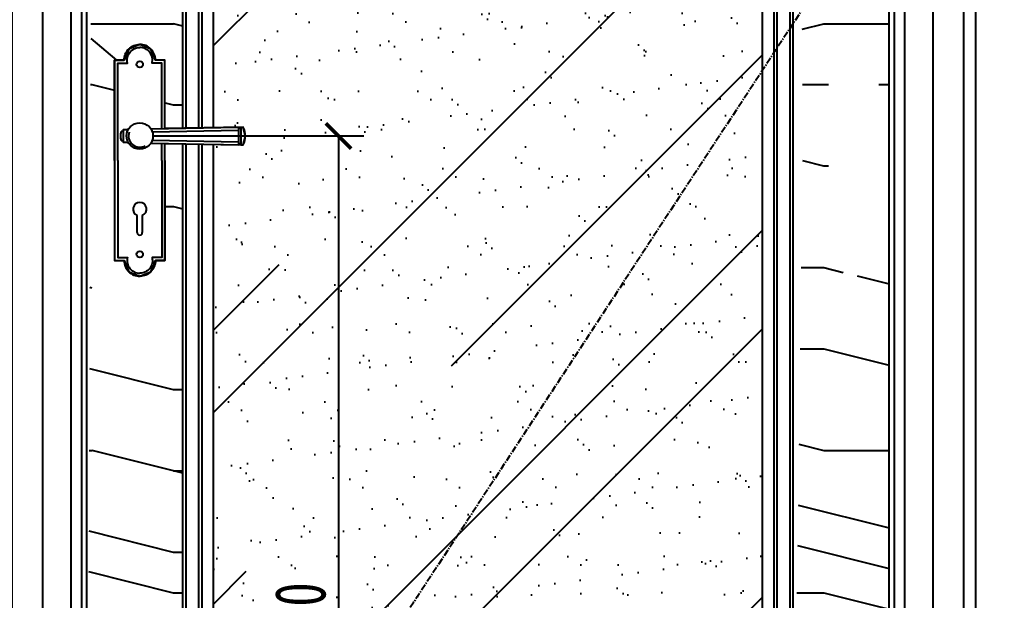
# Model space of a CAD drawing. Header units: millimetres. Extents: x 51249 to 2766742, y -599687 to -1280.
# Drawn here: x 65831 to 66796, y -121521 to -120949 of the extents above; entities that cross this region are included whole.
import ezdxf

# ---------------------------------------------------------------- set-up
doc = ezdxf.new("R2010")
doc.units = ezdxf.units.MM
doc.header["$LTSCALE"] = 10
doc.header["$PDMODE"] = 3
doc.linetypes.add('CENTER', pattern=[50.800000000000004, 31.75, -6.35, 6.35, -6.35])
for name, color, linetype in [('D-造型粗线', 4, 'Continuous'), ('E-立面填充', 250, 'Continuous'), ('E-立面造型线', 3, 'Continuous'), ('W-尺寸', 5, 'Continuous')]:
    doc.layers.add(name, color=color, linetype=linetype)
doc.styles.add('DIM', font='SimSun.ttf', dxfattribs={"width": 0.7})
doc.dimstyles.new('25', dxfattribs={"dimscale": 25, "dimtxt": 2, "dimasz": 1, "dimexe": 1, "dimexo": 1, "dimgap": 0.5, "dimtad": 1, "dimdec": 0, "dimzin": 0, "dimdsep": 46, "dimtxsty": 'DIM', "dimblk": 'ARCHTICK', "dimcen": 0, "dimclrd": 5, "dimclre": 5, "dimclrt": 35, "dimadec": 0, "dimazin": 0, "dimtfac": 0.5, "dimtdec": 0, "dimtix": 1, "dimtmove": 2, "dimatfit": 2, "dimldrblk": 'A', "dimfxl": 0, "dimtolj": 1, "dimtzin": 0, "dimlwd": -1, "dimlwe": -1, "dimarcsym": 0})

# ---------------------------------------------------------------- blocks, each defined once
blk = doc.blocks.new('SDSGGH')
at = {"color": 146}
blk.add_wipeout([(2772282.038238553, -599409.1306991993), (2772277.546201035, -599398.172163564), (2772266.6098192236, -599393.6264560056), (2772255.673440285, -599398.1721704756), (2772251.181409693, -599409.1307089499), (2772241.859824122, -599409.1307089499), (2772241.859886418, -599606.2741545711), (2772251.1813591295, -599606.3027446514), (2772255.673509507, -599617.2329587978), (2772266.6098913187, -599621.7786663561), (2772277.546270257, -599617.2329518861), (2772282.038300849, -599606.2744134119), (2772291.3598864204, -599606.2744104663), (2772291.3598499894, -599490.9841642095), (2772368.1968763988, -599492.5272611829), (2772370.543667995, -599483.7285645884), (2772368.222671139, -599474.92302848), (2772291.3598453873, -599476.4209425106), (2772291.3598241243, -599409.1309677906)], dxfattribs=at).dxf.layer = 'E-立面造型线'
at = {"layer": 'E-立面造型线', "color": 146}
for p, q in [((2772277.529394615, -599476.6904723652), (2772363.716760314, -599475.0108403316)), ((2772365.933237229, -599474.967645304), (2772368.22267114, -599474.9230284799)), ((2772277.529399047, -599490.7146430953), (2772363.716765807, -599492.3942206595))]:
    blk.add_line(p, q, dxfattribs=at)
at = {"layer": 'E-立面造型线', "color": 251}
for p, q in [((2772278.932743017, -599479.6341283901), (2772363.716761217, -599477.8689833328)), ((2772363.716760314, -599475.0108403316), (2772363.716765807, -599492.3942206595)), ((2772365.933237229, -599474.967645304), (2772365.933242749, -599492.4374142862)), ((2772278.932745588, -599487.7709861835), (2772363.716764904, -599489.5360776583)), ((2772279.586977365, -599483.7025570801), (2772363.71676306, -599483.7025304956)), ((2772365.933242749, -599492.4374142862), (2772368.222676688, -599492.4820296634))]:
    blk.add_line(p, q, dxfattribs=at)
at = {"layer": 'E-立面造型线', "color": 146}
blk.add_lwpolyline([(2772282.038238553, -599409.1306991993), (2772277.546201035, -599398.172163564), (2772266.609819224, -599393.6264560056), (2772255.673440285, -599398.1721704756), (2772251.181409693, -599409.1307089499), (2772241.859824122, -599409.1307089499), (2772241.859886419, -599606.2741545711), (2772251.18135913, -599606.3027446514), (2772255.673509507, -599617.2329587977), (2772266.609891319, -599621.7786663561), (2772277.546270257, -599617.2329518861), (2772282.038300849, -599606.2744134119), (2772291.359886421, -599606.2744104663), (2772291.35984999, -599490.9841642095), (2772368.196876399, -599492.5272611829), (2772370.543667995, -599483.7285645884), (2772368.22267114, -599474.92302848), (2772291.359845388, -599476.4209425106), (2772291.359824125, -599409.1309677906)], close=True, dxfattribs=at)
for points in [[(2772241.859824122, -599409.1309834323, 2.912990393517348e-05), (2772251.181409694, -599409.1307089498, -0.4156503618495198), (2772266.609819224, -599393.6264560055, -0.4156503618495198)], [(2772241.859886419, -599606.2741545711, -2.912990393517348e-05), (2772251.18147199, -599606.2744231625, 0.4156503618495198), (2772266.609891319, -599621.7786663561, 0.4156503618495198)], [(2772291.359886421, -599606.2741389293, 2.912990393517348e-05), (2772282.038300849, -599606.2744134119, -0.4156503618495198), (2772266.609891319, -599621.7786663561, -0.4156503618495198)]]:
    blk.add_lwpolyline(points, format="xyb", dxfattribs=at)
at = {"layer": 'E-立面造型线', "color": 251}
for points in [[(2772291.359824125, -599409.1309677905, -2.912990393517348e-05), (2772282.038238553, -599409.1306991992, 0.4156503618495198), (2772266.609819224, -599393.6264560055, 0.4156503618495198)], [(2772244.85985527, -599507.7025680537), (2772244.85982507, -599412.1310136241, 3.033592212053603e-05), (2772254.567701158, -599412.1303403096, -0.4894936660283835), (2772266.609820302, -599396.6264560055, -0.4894936660283835)], [(2772288.359845406, -599476.4794069505), (2772288.359825073, -599412.1309998784, -3.033592212053603e-05), (2772278.651948985, -599412.130332699, 0.4894936660283835), (2772266.609820043, -599396.6264560055)], [(2772244.85985527, -599507.7025680537), (2772244.85988547, -599603.2741224832, -3.033592212053603e-05), (2772254.567761558, -599603.2747896626, 0.4894936660283835), (2772266.609890501, -599618.7786663561, 0.4894936660283835)], [(2772288.359855273, -599507.7025543079), (2772288.359885473, -599603.2741087375, 3.033592212053603e-05), (2772278.652009386, -599603.274782052, -0.4894936660283835), (2772266.609890242, -599618.7786663561, -0.4894936660283835)]]:
    blk.add_lwpolyline(points, format="xyb", dxfattribs=at)
at = {"layer": 'E-立面造型线', "color": 146}
for points in [[(2772241.85985527, -599507.7025690017), (2772241.859824122, -599409.1309834323)], [(2772241.85985527, -599507.7025690017), (2772241.859886419, -599606.2741545711)], [(2772291.359855273, -599507.7025533599), (2772291.359886421, -599606.2741389293)]]:
    blk.add_lwpolyline(points, dxfattribs=at)
at = {"layer": 'E-立面造型线', "color": 251}
for points in [[(2772291.359845388, -599476.4209425105), (2772291.359824125, -599409.1309677905)], [(2772250.128222684, -599479.2090159672), (2772248.311563398, -599479.2090165413)], [(2772255.151846139, -599477.609934885), (2772250.128222179, -599477.6099364725), (2772250.128226029, -599489.7951963053), (2772255.15184999, -599489.7951947178)], [(2772248.311566238, -599488.1961173847), (2772250.128225524, -599488.1961168107)], [(2772288.359855273, -599507.7025543079), (2772288.359849971, -599490.9257016653)], [(2772291.359855273, -599507.7025533599), (2772291.35984999, -599490.9841642093)], [(2772264.142974868, -599578.8377990089), (2772264.142969487, -599561.8100113457)], [(2772269.076775251, -599561.8100097865), (2772269.076780632, -599578.8377974499)]]:
    blk.add_lwpolyline(points, dxfattribs=at)
for centre, radius in [((2772266.609824742, -599413.2198387167), 3.146400701138304), ((2772266.609847688, -599483.7025611808), 12.9771296773016), ((2772266.609883805, -599600.1301366403), 3.146400701138304)]:
    blk.add_circle(centre, radius, dxfattribs=at)
for centre, radius, start, end in [((2772261.07554913, -599483.7025629296), 13.53186206346021, 160.6054416245788, 199.394594575359), ((2772266.609847688, -599483.7025611808), 11.05533328546073, 160.3294807357844, 299.3734923254639), ((2772364.824192748, -599474.9478831574), 1.10922053815907, 183.2537442236943, 358.9791502517355), ((2772364.824198281, -599492.4571771338), 1.10922053815907, 1.02088595926493, 176.7462919866085), ((2772266.609870439, -599555.7025611808), 6.586846576593984, 291.994639932372, 248.0053962698908), ((2772266.609877794, -599578.975281808), 2.470730977701342, 176.8101525720926, 3.18988364187918)]:
    blk.add_arc(centre, radius, start, end, dxfattribs=at)
at = {"layer": 'E-立面造型线', "color": 146}
blk.add_arc((2772352.778442476, -599483.702533952), 17.76524458982352, 330.2153735498704, 29.61672038447533, dxfattribs=at)
blk = doc.blocks.new('_ArchTick')
at = {"color": 0, "linetype": 'ByBlock', "const_width": 0.15}
blk.add_lwpolyline([(-0.5, -0.5), (0.5, 0.5)], dxfattribs=at)
blk = doc.blocks.new('*D338')
at = {"layer": 'Defpoints', "color": 0, "ltscale": 0.15}
for p in [(65679.07453026621, -119743.8721549762), (65991.45528136598, -119743.8721549762), (65948.95546824689, -121063.8721549796, -2.241317275286821e-08)]:
    blk.add_point(p, dxfattribs=at)
at = {"layer": 'W-尺寸', "color": 5, "ltscale": 0.15}
for p, q in [((65779.07453026621, -119743.8721549762), (65654.07453026621, -119743.8721549762)), ((65679.07453026621, -121063.8721549796), (65679.07453026621, -119743.8721549762)), ((65779.07453026621, -121063.8721549796), (65654.07453026621, -121063.8721549796))]:
    blk.add_line(p, q, dxfattribs=at)
at = {"layer": 'W-尺寸', "color": 5, "ltscale": 0.15, "xscale": 25, "yscale": 25, "zscale": 25}
for p, rotation in [((65679.07453026621, -119743.8721549762), 90), ((65679.07453026621, -121063.8721549796), 270)]:
    blk.add_blockref('_ArchTick', p, dxfattribs=dict(at, rotation=rotation))
at = {"layer": 'W-尺寸', "color": 35, "ltscale": 0.15, "insert": (65641.57453026623, -120403.8721549779), "char_height": 50, "attachment_point": 5, "rotation": 90, "style": 'DIM'}
blk.add_mtext('\\A1;1320', dxfattribs=at)
blk = doc.blocks.new('A')
for p, q in [((-1.435067392276324, 1.147654099946521), (-1.089590771724033, 1.437450103912852)), ((-1.089590771724033, 1.437450103912852), (0, 0)), ((-1.435067392276324, 1.147654099946521), (-0.3688396396728422, 0)), ((-0.3688396396728422, 3.637978807091713e-12), (-2.127066897330224, 0)), ((-1.435067392276324, -1.147654099946521), (-0.3688396396728422, 0)), ((-1.089590771724033, -1.437450103912852), (0, 0)), ((-1.435067392276324, -1.147654099946521), (-1.089590771724033, -1.437450103912852))]:
    blk.add_line(p, q)
for points in [[(-1.435067392276324, 1.147654099946521), (-1.089590771724033, 1.437450103912852), (-0.3688396396728422, 0), (0, 0)], [(-1.435067392276324, -1.147654099946521), (-1.089590771724033, -1.437450103912852), (-0.3688396396728422, 0), (0, 0)]]:
    blk.add_solid(points)
blk = doc.blocks.new('*D341')
at = {"layer": 'Defpoints', "color": 0, "ltscale": 0.15}
for p in [(65587.33852132097, -119563.8721549762), (65811.45528136598, -119563.8721549762), (66023.70132428868, -122013.8721549794)]:
    blk.add_point(p, dxfattribs=at)
at = {"layer": 'W-尺寸', "color": 5, "ltscale": 0.15}
for p, q in [((65687.33852132097, -119563.8721549762), (65562.33852132097, -119563.8721549762)), ((65587.33852132097, -122013.8721549794), (65587.33852132097, -119563.8721549762)), ((65687.33852132097, -122013.8721549794), (65562.33852132097, -122013.8721549794))]:
    blk.add_line(p, q, dxfattribs=at)
at = {"layer": 'W-尺寸', "color": 5, "ltscale": 0.15, "xscale": 25, "yscale": 25, "zscale": 25}
for p, rotation in [((65587.33852132097, -119563.8721549762), 90), ((65587.33852132097, -122013.8721549794), 270)]:
    blk.add_blockref('_ArchTick', p, dxfattribs=dict(at, rotation=rotation))
at = {"layer": 'W-尺寸', "color": 35, "ltscale": 0.15, "insert": (65549.83852132098, -120788.8721549778), "char_height": 50, "attachment_point": 5, "rotation": 90, "style": 'DIM'}
blk.add_mtext('\\A1;2450', dxfattribs=at)
blk = doc.blocks.new('*D348')
at = {"layer": 'Defpoints', "color": 0, "ltscale": 0.15}
for p in [(65679.07453026621, -121063.8721549796), (65883.23757916946, -121063.8721549796), (65853.40736858246, -122013.8721549795)]:
    blk.add_point(p, dxfattribs=at)
at = {"layer": 'W-尺寸', "color": 5, "ltscale": 0.15}
for p, q in [((65779.07453026621, -121063.8721549796), (65654.07453026621, -121063.8721549796)), ((65679.07453026621, -122013.8721549795), (65679.07453026621, -121063.8721549796)), ((65779.07453026621, -122013.8721549795), (65654.07453026621, -122013.8721549795))]:
    blk.add_line(p, q, dxfattribs=at)
at = {"layer": 'W-尺寸', "color": 5, "ltscale": 0.15, "xscale": 25, "yscale": 25, "zscale": 25}
for p, rotation in [((65679.07453026621, -121063.8721549796), 90), ((65679.07453026621, -122013.8721549795), 270)]:
    blk.add_blockref('_ArchTick', p, dxfattribs=dict(at, rotation=rotation))
at = {"layer": 'W-尺寸', "color": 35, "ltscale": 0.15, "insert": (65641.57453026623, -121538.8721549795), "char_height": 50, "attachment_point": 5, "rotation": 90, "style": 'DIM'}
blk.add_mtext('\\A1;950', dxfattribs=at)
blk = doc.blocks.new('*D369')
at = {"layer": 'Defpoints', "color": 0, "ltscale": 0.15}
for p in [(65891.45528136598, -119643.8721549762), (66920.06901332685, -119643.8721549762), (66771.45528139759, -121863.8721549794)]:
    blk.add_point(p, dxfattribs=at)
at = {"layer": 'W-尺寸', "color": 5, "ltscale": 0.15}
for p, q in [((66820.06901332685, -119643.8721549762), (66945.06901332685, -119643.8721549762)), ((66920.06901332685, -121863.8721549794), (66920.06901332685, -119643.8721549762)), ((66820.06901332685, -121863.8721549794), (66945.06901332685, -121863.8721549794))]:
    blk.add_line(p, q, dxfattribs=at)
at = {"layer": 'W-尺寸', "color": 5, "ltscale": 0.15, "xscale": 25, "yscale": 25, "zscale": 25}
for p, rotation in [((66920.06901332685, -119643.8721549762), 90), ((66920.06901332685, -121863.8721549794), 270)]:
    blk.add_blockref('_ArchTick', p, dxfattribs=dict(at, rotation=rotation))
at = {"layer": 'W-尺寸', "color": 35, "ltscale": 0.15, "insert": (66882.56901332687, -120753.8721549778), "char_height": 50, "attachment_point": 5, "rotation": 90, "style": 'DIM'}
blk.add_mtext('\\A1;2220', dxfattribs=at)
blk = doc.blocks.new('*D371')
at = {"layer": 'Defpoints', "color": 0, "ltscale": 0.15}
for p in [(66771.45528139759, -119563.8721549762), (66771.45528139759, -122013.8721549794), (66999.82925926177, -122013.8721549794)]:
    blk.add_point(p, dxfattribs=at)
at = {"layer": 'W-尺寸', "color": 5, "ltscale": 0.15}
for p, q in [((66899.82925926177, -119563.8721549762), (67024.82925926177, -119563.8721549762)), ((66999.82925926177, -119563.8721549762), (66999.82925926177, -122013.8721549794)), ((66899.82925926177, -122013.8721549794), (67024.82925926177, -122013.8721549794))]:
    blk.add_line(p, q, dxfattribs=at)
at = {"layer": 'W-尺寸', "color": 5, "ltscale": 0.15, "xscale": 25, "yscale": 25, "zscale": 25}
for p, rotation in [((66999.82925926177, -119563.8721549762), 90), ((66999.82925926177, -122013.8721549794), 270)]:
    blk.add_blockref('_ArchTick', p, dxfattribs=dict(at, rotation=rotation))
at = {"layer": 'W-尺寸', "color": 35, "ltscale": 0.15, "insert": (66962.32925926178, -120788.8721549778), "char_height": 50, "attachment_point": 5, "rotation": 90, "style": 'DIM'}
blk.add_mtext('\\A1;2450', dxfattribs=at)
blk = doc.blocks.new('*D704')
at = {"layer": 'Defpoints', "color": 0, "ltscale": 0.15}
for p in [(65948.95546824689, -121063.8721549796, -2.241317275286821e-08), (65948.95546824689, -122013.8721549794), (66144.56397421291, -122013.8721549794)]:
    blk.add_point(p, dxfattribs=at)
at = {"layer": 'W-尺寸', "color": 5, "ltscale": 0.15}
for p, q in [((66044.56397421291, -121063.8721549796), (66169.56397421291, -121063.8721549796)), ((66144.56397421291, -121063.8721549796), (66144.56397421291, -122013.8721549794)), ((66044.56397421291, -122013.8721549794), (66169.56397421291, -122013.8721549794))]:
    blk.add_line(p, q, dxfattribs=at)
at = {"layer": 'W-尺寸', "color": 5, "ltscale": 0.15, "xscale": 25, "yscale": 25, "zscale": 25}
for p, rotation in [((66144.56397421291, -121063.8721549796), 90), ((66144.56397421291, -122013.8721549794), 270)]:
    blk.add_blockref('_ArchTick', p, dxfattribs=dict(at, rotation=rotation))
at = {"layer": 'W-尺寸', "color": 35, "ltscale": 0.15, "insert": (66107.06397421293, -121538.8721549795), "char_height": 50, "attachment_point": 5, "rotation": 90, "style": 'DIM'}
blk.add_mtext('\\A1;950', dxfattribs=at)

msp = doc.modelspace()

# ---------------------------------------------------------------- hatches: boundary and pattern name
at = {"layer": 'E-立面填充', "ltscale": 0.15}
h = msp.add_hatch(dxfattribs=at)
h.set_pattern_fill('PANEL', color=256, scale=800, style=0, pattern_type=2)
h.set_pattern_definition([(320.0000000000091, (65901.45528136598, -122013.8721549794), (514.2300877492114, 612.8355544951992), [160, -240, 80, -320]), (0, (66461.45528136598, -121993.8721549794), (0, 800), [160, -640]), (0, (66381.45528136598, -121953.8721549794), (0, 800), [80, -720]), (0, (65941.45528136598, -121933.8721549794), (0, 800), [40, -560, 40, -160]), (0, (66221.45528136598, -121893.8721549794), (0, 800), [160, -240, 40, -360]), (0, (66021.45528136598, -121873.8721549794), (0, 800), [120, -680]), (0, (66221.45528136598, -121853.8721549794), (0, 800), [240, -560]), (0, (65981.45528136598, -121833.8721549794), (0, 800), [160, -640]), (0, (66301.45528136598, -121813.8721549794), (0, 800), [400, -400]), (0, (66061.45528136598, -121773.8721549794), (0, 800), [80, -240, 160, -320]), (0, (66621.45528136598, -121753.8721549794), (0, 800), [160, -640]), (0, (66461.45528136598, -121733.8721549794), (0, 800), [80, -720]), (0, (66301.45528136598, -121713.8721549794), (0, 800), [80, -720]), (0, (65901.45528136598, -121693.8721549794), (0, 800), [160, -640]), (0, (66301.45528136598, -121673.8721549794), (0, 800), [160, -640]), (0, (66301.45528136598, -121633.8721549794), (0, 800), [160, -160, 160, -320]), (0, (66141.45528136598, -121593.8721549794), (0, 800), [80, -400, 160, -160]), (0, (66301.45528136598, -121573.8721549794), (0, 800), [240, -560]), (0, (66301.45528136598, -121533.8721549794), (0, 800), [160, -640]), (0, (65981.45528136598, -121513.8721549794), (0, 800), [240, -320, 80, -160]), (0, (65981.45528136598, -121473.8721549794), (0, 800), [400, -400]), (0, (66461.45528136598, -121453.8721549794), (0, 800), [80, -720]), (0, (66221.45528136598, -121433.8721549794), (0, 800), [160, -640]), (0, (66061.45528136598, -121413.8721549794), (0, 800), [80, -320, 80, -320]), (0, (65981.45528136598, -121393.8721549794), (0, 800), [80, -240, 160, -320]), (0, (66141.45528136598, -121373.8721549794), (0, 800), [80, -400, 80, -240]), (0, (66301.45528136598, -121353.8721549794), (0, 800), [240, -560]), (0, (65981.45528136598, -121313.8721549794), (0, 800), [160, -640]), (0, (66381.45528136598, -121293.8721549794), (0, 800), [80, -720]), (0, (66541.45528136598, -121273.8721549794), (0, 800), [80, -720]), (14.03624347, (66461.45528136598, -121953.8721549794), (799.9999999771705, -2.925673037168508e-08), [82.4, -3216.0844208]), (14.03624347, (66541.45528136598, -121773.8721549794), (799.9999999771705, -2.925673037168508e-08), [82.4, -3216.0844208]), (14.03624347, (66461.45528136598, -121293.8721549794), (799.9999999771705, -2.925673037168508e-08), [82.4, -3216.0844208]), (14.03624347, (66221.45528136598, -121593.8721549794), (799.9999999771705, -2.925673037168508e-08), [82.4, -3216.0844208]), (14.03624347, (66381.45528136598, -121473.8721549794), (799.9999999771705, -2.925673037168508e-08), [82.4, -3216.0844208]), (14.03624347, (66461.45528136598, -121533.8721549794), (799.9999999771705, -2.925673037168508e-08), [82.4, -3216.0844208]), (14.03624347, (66061.45528136598, -121393.8721549794), (799.9999999771705, -2.925673037168508e-08), [82.4, -3216.0844208]), (14.03624347, (66381.45528136598, -121433.8721549794), (799.9999999771705, -2.925673037168508e-08), [82.4, -3216.0844208]), (14.03624347, (66541.45528136598, -121733.8721549794), (799.9999999771705, -2.925673037168508e-08), [164.8, -3133.6844208]), (14.03624347, (66461.45528136598, -121673.8721549794), (799.9999999771705, -2.925673037168508e-08), [164.8, -3133.6844208]), (14.03624347, (66461.45528136598, -121633.8721549794), (799.9999999771705, -2.925673037168508e-08), [164.8, -3133.6844208]), (165.96375653, (66221.45528136598, -121893.8721549794), (-799.9999999771705, -2.925699682521099e-08), [82.4, -164.8, 82.4, -2968.8844208]), (165.96375653, (66061.45528136598, -121773.8721549794), (-799.9999999771705, -2.925699682521099e-08), [82.4, -3216.0844208]), (165.96375653, (66061.45528136598, -121413.8721549794), (-799.9999999771705, -2.925699682521099e-08), [164.8, -3133.6844208]), (194.03624347, (66461.45528136598, -121993.8721549794), (-799.9999999771705, 2.925681918952705e-08), [82.4, -3216.0844208]), (345.96375653, (66621.45528136598, -121993.8721549794), (799.9999999771707, 2.925653053154065e-08), [82.4, -3216.0844208]), (345.96375653, (66381.45528136598, -121713.8721549794), (799.9999999771707, 2.925653053154065e-08), [82.4, -3216.0844208]), (345.96375653, (66541.45528136598, -121573.8721549794), (799.9999999771707, 2.925653053154065e-08), [82.4, -3216.0844208]), (345.96375653, (66221.45528136598, -121513.8721549794), (799.9999999771707, 2.925653053154065e-08), [82.4, -3216.0844208]), (345.96375653, (66141.45528136598, -121413.8721549794), (799.9999999771707, 2.925653053154065e-08), [82.4, -3216.0844208]), (345.96375653, (66221.45528136598, -121373.8721549794), (799.9999999771707, 2.925653053154065e-08), [82.4, -3216.0844208]), (345.96375653, (66221.45528136598, -121513.8721549794), (799.9999999771707, 2.925653053154065e-08), [82.4, -3216.0844208]), (345.96375653, (66461.45528136598, -121393.8721549794), (799.9999999771707, 2.925653053154065e-08), [329.6, -2968.8844208]), (345.96375653, (65981.45528136598, -121933.8721549794), (799.9999999771707, 2.925653053154065e-08), [329.6, -2968.8844208]), (345.96375653, (66061.45528136598, -121873.8721549794), (799.9999999771707, 2.925653053154065e-08), [329.6, -2968.8844208]), (345.96375653, (66141.45528136598, -121833.8721549794), (799.9999999771707, 2.925653053154065e-08), [82.4, -164.8, 164.8, -2886.4844208]), (345.96375653, (66141.45528136598, -121773.8721549794), (799.9999999771707, 2.925653053154065e-08), [164.8, -164.8, 164.8, -2804.0844208]), (345.96375653, (66061.45528136598, -121693.8721549794), (799.9999999771707, 2.925653053154065e-08), [329.6, -2968.8844208]), (345.96375653, (65981.45528136598, -121633.8721549794), (799.9999999771707, 2.925653053154065e-08), [329.6, -2968.8844208]), (345.96375653, (65981.45528136598, -121593.8721549794), (799.9999999771707, 2.925653053154065e-08), [329.6, -2968.8844208]), (345.96375653, (66541.45528136598, -121353.8721549794), (799.9999999771707, 2.925653053154065e-08), [82.4, -3216.0844208]), (345.96376753, (66621.45528136598, -121273.8721549794), (799.9999999771558, 0.0001536182309580525), [164.8, -3133.6844208]), (345.96376753, (66141.45528136598, -121313.8721549794), (799.9999999771558, 0.0001536182309580525), [164.8, -3133.6844208]), (345.96375753, (66061.45528136598, -122013.8721549794), (799.9999999771703, 1.399189095696585e-05), [329.6, -2968.8844208]), (345.96375753, (66541.45528136598, -121453.8721549794), (799.9999999771703, 1.399189095696585e-05), [247.2, -3051.2844208]), (345.96375753, (66621.45528136598, -121513.8721549794), (799.9999999771703, 1.399189095696585e-05), [494.4, -2804.0844208])])
h.paths.add_polyline_path([(66680.5162223109, -119648.8721549762), (65896.45528136598, -119648.8721549762), (65901.45528136598, -120808.8721549794), (65991.45528136598, -120674.7320275962), (65991.45528136598, -119733.8721549794), (66601.45528139759, -119723.8721549794), (66591.45528139759, -119733.8721549794)])
h.paths.add_polyline_path([(66568.67519840479, -121813.8721549794), (65991.45528136598, -121813.8721549794), (65991.45528136598, -120947.9106165122), (65901.45528136598, -120808.8721549794), (65896.45528136598, -122013.8721549794), (66686.45528139759, -122013.8721549794)])
h.paths.add_polyline_path([(65991.45528136598, -120674.7320275962), (65901.45528136598, -120808.8721549794), (65991.45528136598, -120947.9106165122)])
edge = h.paths.add_edge_path()
edge.add_line((66686.45528139759, -122003.5416088771), (66686.45528139759, -119648.8721549762))
edge.add_line((66686.45528139759, -119648.8721549762), (66677.45528139756, -119648.8721549762))
edge.add_line((66677.45528139756, -119648.8721549762), (66591.45528139759, -119733.8721549794))
edge.add_line((66591.45528139759, -119733.8721549794), (66601.45528139759, -121056.0984610048))
edge.add_line((66601.45528139759, -121056.0984610048), (66626.70526077112, -121056.5905363092))
edge.add_line((66626.70526077112, -121056.5905363092), (66626.70528203415, -120989.3005615892))
edge.add_line((66626.70528203415, -120989.3005615892), (66636.02686760554, -120989.3002929978))
edge.add_arc((66651.45528272583, -120989.2246503541), 15.42860055006577, 89.9999843696537, 180.2809082771808, ccw=False)
edge.add_arc((66652.68949967994, -120986.1632172363), 12.42860054062669, 39.16038987789449, 95.69910700805582, ccw=False)
edge.add_line((66662.32640340886, -120978.3146378797), (66662.39166587338, -120978.3417642742))
edge.add_line((66662.39166587338, -120978.3417642742), (66666.88369646555, -120989.3003027484))
edge.add_line((66666.88369646555, -120989.3003027484), (66676.20528203694, -120989.3003027484))
edge.add_line((66676.20528203694, -120989.3003027484), (66676.20521974031, -121186.4437483697))
edge.add_line((66676.20521974031, -121186.4437483697), (66666.88374702903, -121186.47233845))
edge.add_arc((66651.45521904864, -121186.5196596046), 15.42860055005928, -90.00001563040041, 0.17573250942029972, ccw=False)
edge.add_arc((66650.22100209452, -121189.5810927224), 12.42860054062669, 220.387187935139, 275.6991070080558, ccw=False)
edge.add_arc((66651.45522038166, -121186.5196596048), 15.42860054986689, 179.7190555122078, 226.0863155238156, ccw=False)
edge.add_line((66636.02680530938, -121186.4440072104), (66626.70521973798, -121186.4440042649))
edge.add_line((66626.70521973798, -121186.4440042649), (66626.70525616899, -121071.153758008))
edge.add_line((66626.70525616899, -121071.153758008), (66601.45528139759, -121071.6608463412))
edge.add_line((66601.45528139759, -121071.6608463412), (66591.45528139759, -121813.8721549794))
edge.add_line((66591.45528139759, -121813.8721549794), (66568.67519840479, -121813.8721549794))
edge.add_line((66568.67519840479, -121813.8721549794), (66686.45528139759, -122003.5416088771))
h = msp.add_hatch(dxfattribs=at)
h.set_pattern_fill('AR-SAND', color=136, scale=1.2, style=0)
h.set_pattern_definition([(37.50000000000001, (66031.45528136598, -121783.8721549794), (-1.920037555180855, 58.72958847952108), [0, -46.32960000000001, 0, -51.816, 0, -49.52999999999999]), (7.499999999999999, (66031.45528136598, -121783.8721549794), (53.94279397656032, 86.01901206820251), [0, -24.9936, 0, -41.7576, 0, -16.002]), (327.5, (65993.96488136597, -121783.8721549794), (94.91908442897495, 0.1724621614254829), [0, -15.24, 0, -54.864, 0, -71.628]), (317.5, (65993.96488136597, -121783.8721549794), (91.62677429667566, 26.75151879086595), [0, -7.619999999999999, 0, -35.96639999999999, 0, -41.148])])
h.paths.add_polyline_path([(66021.45528136598, -119773.8721549762), (66561.45528139759, -119773.8721549762), (66561.45528139759, -121833.8721549794), (66021.45528136598, -121833.8721549794)])

# ---------------------------------------------------------------- linework, layer by layer
at = {"color": 3, "ltscale": 0.15}
msp.add_lwpolyline([(66691.45528139759, -121713.8721549763), (66691.45528139759, -120283.8721549762)], dxfattribs=at)
at = {"layer": 'E-立面造型线', "color": 146, "linetype": 'CENTER', "ltscale": 0.02}
msp.add_line((66686.45528139759, -120808.8721549794), (65896.45528136598, -122013.8721549794), dxfattribs=at)
at = {"layer": 'E-立面造型线', "color": 44}
for points in [[(65991.45528136598, -119743.8721549762), (66591.45528139759, -119743.8721549762), (66591.45528139759, -121863.8721549794), (65991.45528136598, -121863.8721549794)], [(66021.45528136598, -119773.8721549762), (66561.45528139759, -119773.8721549762), (66561.45528139759, -121833.8721549794), (66021.45528136598, -121833.8721549794)]]:
    msp.add_lwpolyline(points, close=True, dxfattribs=at)
at = {"layer": 'E-立面造型线', "color": 251}
for points in [[(65994.45528136598, -119746.8721549762), (66588.45528139759, -119746.8721549762), (66588.45528139759, -121860.8721549794), (65994.45528136598, -121860.8721549794)], [(66006.95528136598, -119759.3721549762), (66575.95528139759, -119759.3721549762), (66575.95528139759, -121848.3721549794), (66006.95528136598, -121848.3721549794)], [(66010.20528136598, -119762.6221549762), (66572.70528139759, -119762.6221549762), (66572.70528139759, -121845.1221549794), (66010.20528136598, -121845.1221549794)]]:
    msp.add_lwpolyline(points, close=True, dxfattribs=at)
at = {"layer": 'E-立面造型线', "color": 44}
msp.add_lwpolyline([(66686.45528139759, -121713.8721549763), (66686.45528139759, -120283.8721549762)], dxfattribs=at)

# ---------------------------------------------------------------- dimensions: what is measured, and where the dimension line sits
at = {"layer": 'W-尺寸', "color": 1, "ltscale": 0.15}
for base, p1, p2, picture, middle in [((66999.82925926177, -122013.8721549794), (66771.45528139759, -119563.8721549762), (66771.45528139759, -122013.8721549794), '*D371', (66962.32925926178, -120788.8721549778)), ((65679.07453026621, -121063.8721549796), (65853.40736858246, -122013.8721549795), (65883.23757916946, -121063.8721549796), '*D348', (65641.57453026623, -121538.8721549795))]:
    dim = msp.add_linear_dim(base=base, p1=p1, p2=p2, angle=90, dimstyle='25', dxfattribs=at)
    dim.commit()
    dim.dimension.update_dxf_attribs({"geometry": picture, "text_midpoint": middle})

# ---------------------------------------------------------------- next in the draw order: block references
msp.add_blockref('SDSGGH', (-2706317.654379441, 478419.8304062012, -2.241317275286821e-08))

# ---------------------------------------------------------------- next in the draw order: hatches: boundary and pattern name
at = {"layer": 'E-立面填充', "ltscale": 0.15}
h = msp.add_hatch(dxfattribs=at)
h.set_pattern_fill('AR-RROOF', color=256, scale=15, angle=45, style=0)
h.set_pattern_definition([(45, (66031.45528136598, -121783.8721549794), (323.2892203584897, 862.1045876226387), [5715, -762, 1905, -381]), (45, (66255.0636587806, -121290.8560939327), (-627.7199028627338, 88.90453559858469), [1143, -125.73, 2286, -285.75]), (45, (65937.16259209477, -121420.1717820761), (1220.416806853298, 1581.423102920278), [3048, -533.4000000000001, 1524, -381])])
h.paths.add_polyline_path([(66021.45528136598, -119773.8721549762), (66561.45528139759, -119773.8721549762), (66561.45528139759, -121783.8721549794), (66021.45528136598, -121783.8721549794)])

# ---------------------------------------------------------------- next in the draw order: linework, layer by layer
at = {"color": 8, "ltscale": 0.15}
for points in [[(65823.45528136598, -121863.8721549794), (65823.45528136598, -119575.8721549762), (66759.45528139759, -119575.8721549762), (66759.45528139759, -121863.8721549794)], [(65853.45528136598, -121863.8721549794), (65853.45528136598, -119605.8721549762), (66729.45528139759, -119605.8721549762), (66729.45528139759, -121863.8721549794)]]:
    msp.add_lwpolyline(points, dxfattribs=at)
at = {"color": 3, "ltscale": 0.15}
msp.add_lwpolyline([(66691.45528139759, -119852.872154973), (66691.45528139759, -119643.8721549762), (65891.45528136598, -119643.8721549762), (65891.45528136598, -122013.8721549794)], dxfattribs=at)
at = {"layer": 'D-造型粗线'}
for points in [[(65811.45528136598, -122013.8721549794), (65811.45528136598, -119563.8721549762), (66771.45528139759, -119563.8721549762), (66771.45528139759, -122013.8721549794)], [(65881.45528136598, -121863.8721549794), (65881.45528136598, -119633.8721549762), (66701.45528139759, -119633.8721549762), (66701.45528139759, -121863.8721549794)]]:
    msp.add_lwpolyline(points, dxfattribs=at)
at = {"layer": 'E-立面造型线', "color": 44}
msp.add_lwpolyline([(66686.45528139759, -119852.872154973), (66686.45528139759, -119648.8721549762), (65896.45528136598, -119648.8721549762), (65896.45528136598, -122013.8721549794)], dxfattribs=at)

# ---------------------------------------------------------------- next in the draw order: dimensions: what is measured, and where the dimension line sits
at = {"layer": 'W-尺寸', "color": 1, "ltscale": 0.15}
for base, p1, p2, picture, middle in [((65587.33852132097, -119563.8721549762), (66023.70132428868, -122013.8721549794), (65811.45528136598, -119563.8721549762), '*D341', (65549.83852132098, -120788.8721549778)), ((66920.06901332685, -119643.8721549762), (66771.45528139759, -121863.8721549794), (65891.45528136598, -119643.8721549762), '*D369', (66882.56901332687, -120753.8721549778)), ((65679.07453026621, -119743.8721549762), (65948.95546824689, -121063.8721549796, -2.241317275286821e-08), (65991.45528136598, -119743.8721549762), '*D338', (65641.57453026623, -120403.8721549779)), ((66144.56397421291, -122013.8721549794), (65948.95546824689, -121063.8721549796, -2.241317275286821e-08), (65948.95546824689, -122013.8721549794), '*D704', (66107.06397421293, -121538.8721549795))]:
    dim = msp.add_linear_dim(base=base, p1=p1, p2=p2, angle=90, dimstyle='25', dxfattribs=at)
    dim.commit()
    dim.dimension.update_dxf_attribs({"geometry": picture, "text_midpoint": middle})

doc.saveas('drawing.dxf')
